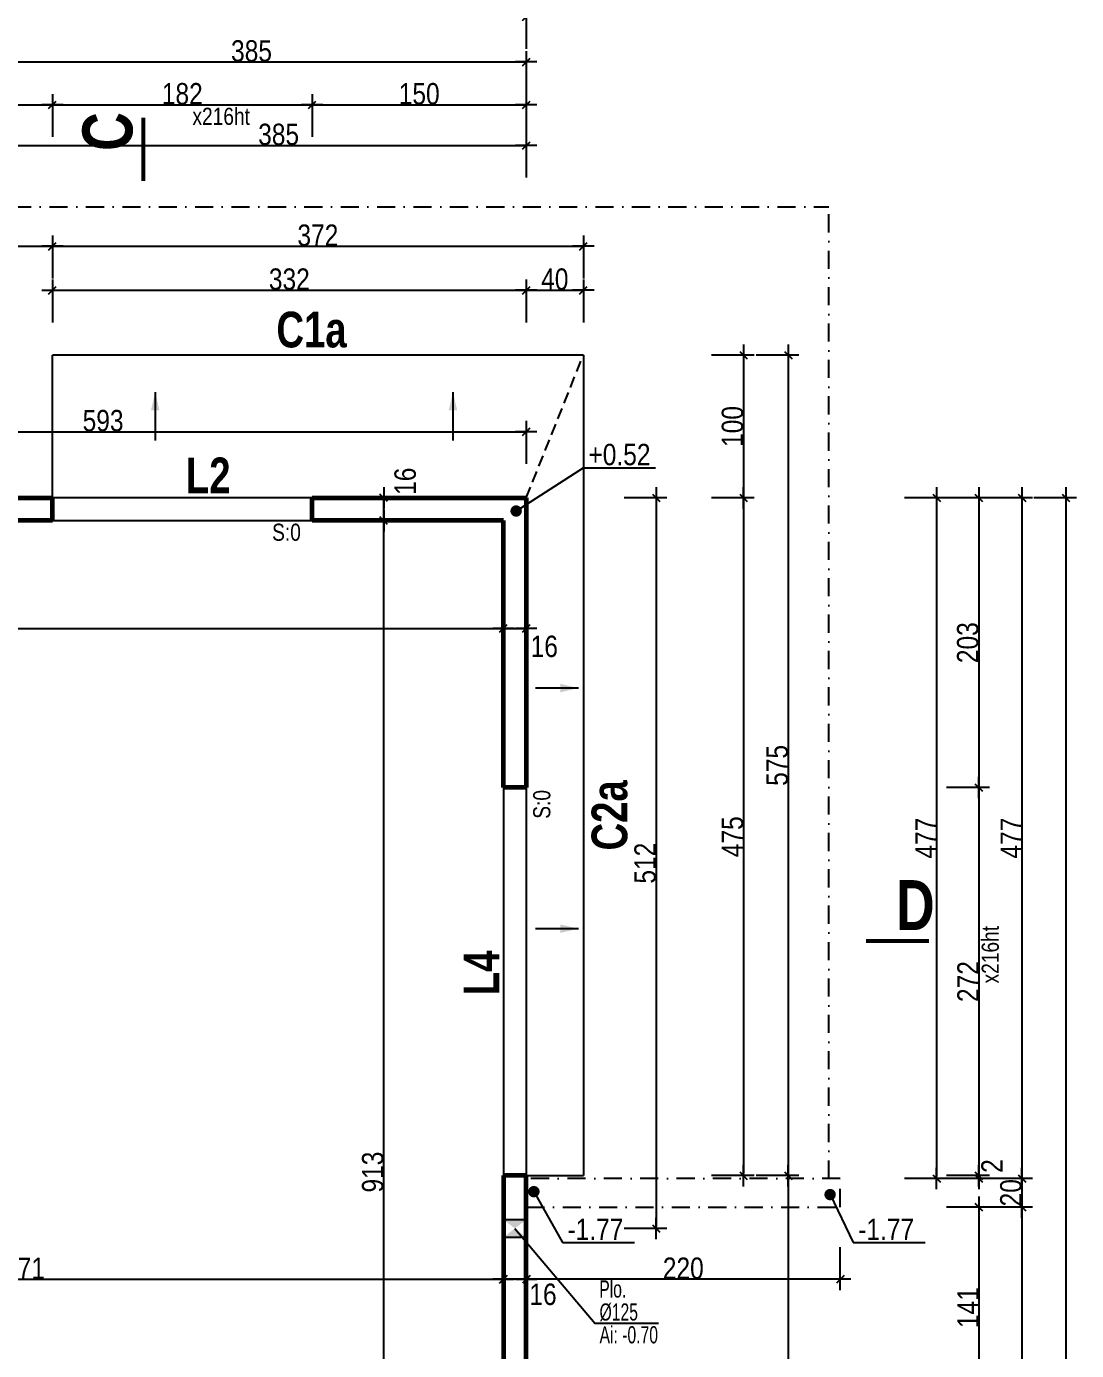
# Model space of a CAD drawing. Header units: centimetres. Extents: x 38820 to 82487, y -36363 to -12804.
# Drawn here: x 50375 to 51111, y -20704 to -19776 of the extents above; entities that cross this region are included whole.
import ezdxf
from ezdxf.enums import TextEntityAlignment as Align

# ---------------------------------------------------------------- set-up
doc = ezdxf.new("R2010")
doc.units = ezdxf.units.CM
doc.header["$LTSCALE"] = 0.5
doc.linetypes.add('CACHE2', pattern=[4.7625, 3.175, -1.5875])
doc.linetypes.add('TIRETPTX2', pattern=[50.8, 25.4, -12.7, 0, -12.7])
doc.layers.get('DEFPOINTS').update_dxf_attribs({"linetype": 'CONTINUOUS'})
for name, color, linetype in [('01_cote_gen', 4, 'CONTINUOUS'), ('01_isolant ext', 2, 'TIRETPTX2'), ('01_linteaux', 2, 'CONTINUOUS'), ('01_resv', 32, 'CONTINUOUS'), ('01_texte', 230, 'CONTINUOUS'), ('AA_COTES', 2, 'CONTINUOUS')]:
    doc.layers.add(name, color=color, linetype=linetype)
doc.layers.add('01_murs_coup', color=5, linetype='CONTINUOUS', lineweight=60)
doc.styles.add('Arial Narrow', font='ARIALN.TTF')
doc.styles.add('impact', font='impact.ttf')
doc.styles.add('MATTE_TXT', font='arial.ttf')
doc.styles.add('STYLE2', font='ARIALN.TTF')
doc.dimstyles.new('JB50', dxfattribs={"dimscale": 0.1, "dimtxt": 150, "dimasz": 15, "dimexe": 0.1, "dimexo": 0.1, "dimgap": 0.09, "dimtad": 1, "dimdec": 1, "dimdsep": 46, "dimtxsty": 'STYLE2', "dimblk1": 'BOND_G', "dimblk2": 'BOND_D', "dimsah": 1, "dimcen": 1.5, "dimdle": 0.01, "dimse1": 1, "dimse2": 1, "dimclrd": 4, "dimclre": 2, "dimclrt": 6, "dimazin": 2, "dimtfac": 2.333333, "dimtdec": 1, "dimtix": 1, "dimtmove": 2, "dimatfit": 3, "dimldrblk": 'BOND_G', "dimfxl": 1, "dimtolj": 1, "dimtzin": 0, "dimarcsym": 0})

# ---------------------------------------------------------------- blocks, each defined once
blk = doc.blocks.new('BOND_G')
at = {"layer": 'AA_COTES', "color": 0}
for p, q in [((0, -5), (0, 15)), ((5, 0), (-5, 0)), ((1.77, 1.77), (-1.77, -1.77))]:
    blk.add_line(p, q, dxfattribs=at)
blk = doc.blocks.new('BOND_D')
at = {"layer": 'AA_COTES', "color": 0}
for p, q in [((5, 0), (-5, 0)), ((-1.77, -1.77), (1.77, 1.77)), ((0, 5), (0, -15))]:
    blk.add_line(p, q, dxfattribs=at)
blk = doc.blocks.new('*D1464')
at = {"layer": '01_cote_gen', "color": 4, "lineweight": -2, "transparency": 16777216}
blk.add_line((50625.78, -21033.84), (50625.78, -20123.83), dxfattribs=at)
at = {"layer": 'DEFPOINTS', "color": 0}
for p in [(50618.28, -20122.33), (50625.78, -20122.33), (50618.28, -21035.34)]:
    blk.add_point(p, dxfattribs=at)
at = {"layer": '01_cote_gen', "color": 4, "lineweight": -2, "transparency": 16777216, "xscale": 1.5, "yscale": 1.5, "zscale": 1.5}
for name, p, rotation in [('BOND_D', (50625.78, -20122.33), 90), ('BOND_G', (50625.78, -21035.34), 270)]:
    blk.add_blockref(name, p, dxfattribs=dict(at, rotation=rotation))
at = {"layer": '01_cote_gen', "color": 6, "transparency": 16777216, "insert": (50618.11, -20578.83), "char_height": 15, "attachment_point": 5, "rotation": 90, "style": 'STYLE2'}
blk.add_mtext('\\A1;913', dxfattribs=at)
blk = doc.blocks.new('*D1465')
at = {"layer": '01_cote_gen', "color": 4, "lineweight": -2, "transparency": 16777216}
blk.add_line((50625.78, -20120.83), (50625.78, -20107.83), dxfattribs=at)
at = {"layer": 'DEFPOINTS', "color": 0}
for p in [(50572.86, -20106.33), (50625.78, -20106.33), (50572.86, -20122.33)]:
    blk.add_point(p, dxfattribs=at)
at = {"layer": '01_cote_gen', "color": 4, "lineweight": -2, "transparency": 16777216, "xscale": 1.5, "yscale": 1.5, "zscale": 1.5}
for name, p, rotation in [('BOND_D', (50625.78, -20106.33), 90), ('BOND_G', (50625.78, -20122.33), 270)]:
    blk.add_blockref(name, p, dxfattribs=dict(at, rotation=rotation))
at = {"layer": '01_cote_gen', "color": 6, "transparency": 16777216, "insert": (50640.85, -20094.72), "char_height": 15, "attachment_point": 5, "rotation": 90, "style": 'STYLE2'}
blk.add_mtext('\\A1;16', dxfattribs=at)
blk = doc.blocks.new('*D1466')
at = {"layer": '01_cote_gen', "color": 4, "lineweight": -2, "transparency": 16777216}
blk.add_line((51103.61, -20107.83), (51103.61, -22792.82), dxfattribs=at)
at = {"layer": 'DEFPOINTS', "color": 0}
for p in [(51014.16, -20106.33), (51014.44, -22794.32), (51103.61, -22794.32)]:
    blk.add_point(p, dxfattribs=at)
at = {"layer": '01_cote_gen', "color": 4, "lineweight": -2, "transparency": 16777216, "xscale": 1.5, "yscale": 1.5, "zscale": 1.5}
for name, p, rotation in [('BOND_G', (51103.61, -20106.33), 90), ('BOND_D', (51103.61, -22794.32), 270)]:
    blk.add_blockref(name, p, dxfattribs=dict(at, rotation=rotation))
at = {"layer": '01_cote_gen', "color": 6, "transparency": 16777216, "insert": (51095.94, -21450.33), "char_height": 15, "attachment_point": 5, "rotation": 90, "style": 'STYLE2'}
blk.add_mtext('\\A1;2688', dxfattribs=at)
blk = doc.blocks.new('*D1467')
at = {"layer": '01_linteaux', "color": 4, "lineweight": -2, "transparency": 16777216}
blk.add_line((49193.11, -19769.19), (50724.11, -19769.19), dxfattribs=at)
at = {"layer": 'DEFPOINTS', "color": 0}
for p in [(50725.61, -19769.19), (49191.61, -19903.15), (50725.61, -19907.65)]:
    blk.add_point(p, dxfattribs=at)
at = {"layer": '01_linteaux', "color": 4, "lineweight": -2, "transparency": 16777216, "xscale": 1.5, "yscale": 1.5, "zscale": 1.5, "rotation": 180}
blk.add_blockref('BOND_G', (49191.61, -19769.19), dxfattribs=at)
at = {"layer": '01_linteaux', "color": 4, "lineweight": -2, "transparency": 16777216, "xscale": 1.5, "yscale": 1.5, "zscale": 1.5}
blk.add_blockref('BOND_D', (50725.61, -19769.19), dxfattribs=at)
at = {"layer": '01_linteaux', "color": 6, "transparency": 16777216, "insert": (49958.61, -19761.52), "char_height": 15, "attachment_point": 5, "style": 'STYLE2'}
blk.add_mtext('\\A1;1534', dxfattribs=at)
blk = doc.blocks.new('*D1470')
at = {"layer": '01_cote_gen', "color": 4, "lineweight": -2, "transparency": 16777216}
blk.add_line((49900.12, -20197.84), (50708.11, -20197.84), dxfattribs=at)
at = {"layer": 'DEFPOINTS', "color": 0}
for p in [(50709.61, -20197.84), (50709.61, -20216.03), (49898.62, -20220.34)]:
    blk.add_point(p, dxfattribs=at)
at = {"layer": '01_cote_gen', "color": 4, "lineweight": -2, "transparency": 16777216, "xscale": 1.5, "yscale": 1.5, "zscale": 1.5, "rotation": 180}
blk.add_blockref('BOND_G', (49898.62, -20197.84), dxfattribs=at)
at = {"layer": '01_cote_gen', "color": 4, "lineweight": -2, "transparency": 16777216, "xscale": 1.5, "yscale": 1.5, "zscale": 1.5}
blk.add_blockref('BOND_D', (50709.61, -20197.84), dxfattribs=at)
at = {"layer": '01_cote_gen', "color": 6, "transparency": 16777216, "insert": (50304.12, -20190.17), "char_height": 15, "attachment_point": 5, "style": 'STYLE2'}
blk.add_mtext('\\A1;811', dxfattribs=at)
blk = doc.blocks.new('*D1471')
at = {"layer": '01_cote_gen', "color": 4, "lineweight": -2, "transparency": 16777216}
blk.add_line((50711.11, -20197.84), (50724.11, -20197.84), dxfattribs=at)
at = {"layer": 'DEFPOINTS', "color": 0}
for p in [(50725.61, -20197.84), (50709.61, -20252.76), (50725.61, -20252.76)]:
    blk.add_point(p, dxfattribs=at)
at = {"layer": '01_cote_gen', "color": 4, "lineweight": -2, "transparency": 16777216, "xscale": 1.5, "yscale": 1.5, "zscale": 1.5, "rotation": 180}
blk.add_blockref('BOND_G', (50709.61, -20197.84), dxfattribs=at)
at = {"layer": '01_cote_gen', "color": 4, "lineweight": -2, "transparency": 16777216, "xscale": 1.5, "yscale": 1.5, "zscale": 1.5}
blk.add_blockref('BOND_D', (50725.61, -20197.84), dxfattribs=at)
at = {"layer": '01_cote_gen', "color": 6, "transparency": 16777216, "insert": (50738.23, -20210.52), "char_height": 15, "attachment_point": 5, "style": 'STYLE2'}
blk.add_mtext('\\A1;16', dxfattribs=at)
blk = doc.blocks.new('*D1489')
at = {"layer": '01_cote_gen', "color": 4, "lineweight": -2, "transparency": 16777216}
blk.add_line((51072.87, -20107.83), (51072.87, -20581.83), dxfattribs=at)
at = {"layer": 'DEFPOINTS', "color": 0}
for p in [(51014.16, -20106.33), (51033.65, -20583.33), (51072.87, -20583.33)]:
    blk.add_point(p, dxfattribs=at)
at = {"layer": '01_cote_gen', "color": 4, "lineweight": -2, "transparency": 16777216, "xscale": 1.5, "yscale": 1.5, "zscale": 1.5}
for name, p, rotation in [('BOND_G', (51072.87, -20106.33), 90), ('BOND_D', (51072.87, -20583.33), 270)]:
    blk.add_blockref(name, p, dxfattribs=dict(at, rotation=rotation))
at = {"layer": '01_cote_gen', "color": 6, "transparency": 16777216, "insert": (51065.36, -20344.83), "char_height": 15, "attachment_point": 5, "rotation": 90, "style": 'STYLE2'}
blk.add_mtext('\\A1;477', dxfattribs=at)
blk = doc.blocks.new('*D1490')
at = {"layer": '01_cote_gen', "color": 4, "lineweight": -2, "transparency": 16777216}
blk.add_line((51072.87, -20584.83), (51072.87, -20601.83), dxfattribs=at)
at = {"layer": 'DEFPOINTS', "color": 0}
for p in [(51050.37, -20583.33), (51033.65, -20603.33), (51072.87, -20603.33)]:
    blk.add_point(p, dxfattribs=at)
at = {"layer": '01_cote_gen', "color": 4, "lineweight": -2, "transparency": 16777216, "xscale": 1.5, "yscale": 1.5, "zscale": 1.5}
for name, p, rotation in [('BOND_G', (51072.87, -20583.33), 90), ('BOND_D', (51072.87, -20603.33), 270)]:
    blk.add_blockref(name, p, dxfattribs=dict(at, rotation=rotation))
at = {"layer": '01_cote_gen', "color": 6, "transparency": 16777216, "insert": (51065.2, -20593.33), "char_height": 15, "attachment_point": 5, "rotation": 90, "style": 'STYLE2'}
blk.add_mtext('\\A1;20', dxfattribs=at)
blk = doc.blocks.new('*D1491')
at = {"layer": '01_cote_gen', "color": 4, "lineweight": -2, "transparency": 16777216}
blk.add_line((51042.63, -20107.83), (51042.63, -20307.83), dxfattribs=at)
at = {"layer": 'DEFPOINTS', "color": 0}
for p in [(50910.66, -20106.33), (51005.16, -20309.33), (51042.63, -20309.33)]:
    blk.add_point(p, dxfattribs=at)
at = {"layer": '01_cote_gen', "color": 4, "lineweight": -2, "transparency": 16777216, "xscale": 1.5, "yscale": 1.5, "zscale": 1.5}
for name, p, rotation in [('BOND_G', (51042.63, -20106.33), 90), ('BOND_D', (51042.63, -20309.33), 270)]:
    blk.add_blockref(name, p, dxfattribs=dict(at, rotation=rotation))
at = {"layer": '01_cote_gen', "color": 6, "transparency": 16777216, "insert": (51034.96, -20207.83), "char_height": 15, "attachment_point": 5, "rotation": 90, "style": 'STYLE2'}
blk.add_mtext('\\A1;203', dxfattribs=at)
blk = doc.blocks.new('*D1492')
at = {"layer": '01_cote_gen', "color": 4, "lineweight": -2, "transparency": 16777216}
blk.add_line((51042.63, -20604.83), (51042.63, -20742.83), dxfattribs=at)
at = {"layer": 'DEFPOINTS', "color": 0}
for p in [(51014.09, -20603.33), (51014.16, -20744.33), (51042.63, -20744.33)]:
    blk.add_point(p, dxfattribs=at)
at = {"layer": '01_cote_gen', "color": 4, "lineweight": -2, "transparency": 16777216, "xscale": 1.5, "yscale": 1.5, "zscale": 1.5}
for name, p, rotation in [('BOND_G', (51042.63, -20603.33), 90), ('BOND_D', (51042.63, -20744.33), 270)]:
    blk.add_blockref(name, p, dxfattribs=dict(at, rotation=rotation))
at = {"layer": '01_cote_gen', "color": 6, "transparency": 16777216, "insert": (51035.09, -20673.83), "char_height": 15, "attachment_point": 5, "rotation": 90, "style": 'STYLE2'}
blk.add_mtext('\\A1;141', dxfattribs=at)
blk = doc.blocks.new('*D1496')
at = {"layer": '01_cote_gen', "color": 4, "lineweight": -2, "transparency": 16777216}
blk.add_line((50342.12, -19800.91), (50724.11, -19800.91), dxfattribs=at)
at = {"layer": 'DEFPOINTS', "color": 0}
for p in [(50725.61, -19791.69), (50725.61, -19800.91), (50340.62, -19823.41)]:
    blk.add_point(p, dxfattribs=at)
at = {"layer": '01_cote_gen', "color": 4, "lineweight": -2, "transparency": 16777216, "xscale": 1.5, "yscale": 1.5, "zscale": 1.5, "rotation": 180}
blk.add_blockref('BOND_G', (50340.62, -19800.91), dxfattribs=at)
at = {"layer": '01_cote_gen', "color": 4, "lineweight": -2, "transparency": 16777216, "xscale": 1.5, "yscale": 1.5, "zscale": 1.5}
blk.add_blockref('BOND_D', (50725.61, -19800.91), dxfattribs=at)
at = {"layer": '01_cote_gen', "color": 6, "transparency": 16777216, "insert": (50533.12, -19793.25), "char_height": 15, "attachment_point": 5, "style": 'STYLE2'}
blk.add_mtext('\\A1;385', dxfattribs=at)
blk = doc.blocks.new('*D1503')
at = {"layer": '01_cote_gen', "color": 4, "lineweight": -2, "transparency": 16777216}
blk.add_line((50577.11, -19830.94), (50724.11, -19830.94), dxfattribs=at)
at = {"layer": 'DEFPOINTS', "color": 0}
for p in [(50725.61, -19823.41), (50725.61, -19830.94), (50575.61, -19853.44)]:
    blk.add_point(p, dxfattribs=at)
at = {"layer": '01_cote_gen', "color": 4, "lineweight": -2, "transparency": 16777216, "xscale": 1.5, "yscale": 1.5, "zscale": 1.5, "rotation": 180}
blk.add_blockref('BOND_G', (50575.61, -19830.94), dxfattribs=at)
at = {"layer": '01_cote_gen', "color": 4, "lineweight": -2, "transparency": 16777216, "xscale": 1.5, "yscale": 1.5, "zscale": 1.5}
blk.add_blockref('BOND_D', (50725.61, -19830.94), dxfattribs=at)
at = {"layer": '01_cote_gen', "color": 6, "transparency": 16777216, "insert": (50650.61, -19823.27), "char_height": 15, "attachment_point": 5, "style": 'STYLE2'}
blk.add_mtext('\\A1;150', dxfattribs=at)
blk = doc.blocks.new('*D1507')
at = {"layer": '01_cote_gen', "color": 4, "lineweight": -2, "transparency": 16777216}
blk.add_line((50342.12, -19859.4), (50724.11, -19859.4), dxfattribs=at)
at = {"layer": 'DEFPOINTS', "color": 0}
for p in [(50725.61, -19859.4), (50340.62, -19881.9), (50725.61, -19881.9)]:
    blk.add_point(p, dxfattribs=at)
at = {"layer": '01_cote_gen', "color": 4, "lineweight": -2, "transparency": 16777216, "xscale": 1.5, "yscale": 1.5, "zscale": 1.5, "rotation": 180}
blk.add_blockref('BOND_G', (50340.62, -19859.4), dxfattribs=at)
at = {"layer": '01_cote_gen', "color": 4, "lineweight": -2, "transparency": 16777216, "xscale": 1.5, "yscale": 1.5, "zscale": 1.5}
blk.add_blockref('BOND_D', (50725.61, -19859.4), dxfattribs=at)
at = {"layer": '01_cote_gen', "color": 6, "transparency": 16777216, "insert": (50552.12, -19851.73), "char_height": 15, "attachment_point": 5, "style": 'STYLE2'}
blk.add_mtext('\\A1;385', dxfattribs=at)
blk = doc.blocks.new('*D1508')
at = {"layer": '01_cote_gen', "color": 4, "lineweight": -2, "transparency": 16777216}
blk.add_line((51013.11, -20107.83), (51013.11, -20581.83), dxfattribs=at)
at = {"layer": 'DEFPOINTS', "color": 0}
for p in [(50990.61, -20106.33), (50945.61, -20583.33), (51013.11, -20583.33)]:
    blk.add_point(p, dxfattribs=at)
at = {"layer": '01_cote_gen', "color": 4, "lineweight": -2, "transparency": 16777216, "xscale": 1.5, "yscale": 1.5, "zscale": 1.5}
for name, p, rotation in [('BOND_G', (51013.11, -20106.33), 90), ('BOND_D', (51013.11, -20583.33), 270)]:
    blk.add_blockref(name, p, dxfattribs=dict(at, rotation=rotation))
at = {"layer": '01_cote_gen', "color": 6, "transparency": 16777216, "insert": (51005.6, -20344.83), "char_height": 15, "attachment_point": 5, "rotation": 90, "style": 'STYLE2'}
blk.add_mtext('\\A1;477', dxfattribs=at)
blk = doc.blocks.new('*D1515')
at = {"layer": '01_cote_gen', "color": 4, "lineweight": -2, "transparency": 16777216}
blk.add_line((50040.11, -20653.99), (50708.11, -20653.99), dxfattribs=at)
at = {"layer": 'DEFPOINTS', "color": 0}
for p in [(50709.61, -20653.99), (50038.61, -20661.49), (50709.61, -20692.98)]:
    blk.add_point(p, dxfattribs=at)
at = {"layer": '01_cote_gen', "color": 4, "lineweight": -2, "transparency": 16777216, "xscale": 1.5, "yscale": 1.5, "zscale": 1.5, "rotation": 180}
blk.add_blockref('BOND_G', (50038.61, -20653.99), dxfattribs=at)
at = {"layer": '01_cote_gen', "color": 4, "lineweight": -2, "transparency": 16777216, "xscale": 1.5, "yscale": 1.5, "zscale": 1.5}
blk.add_blockref('BOND_D', (50709.61, -20653.99), dxfattribs=at)
at = {"layer": '01_cote_gen', "color": 6, "transparency": 16777216, "insert": (50374.11, -20646.32), "char_height": 15, "attachment_point": 5, "style": 'STYLE2'}
blk.add_mtext('\\A1;671', dxfattribs=at)
blk = doc.blocks.new('*D1518')
at = {"layer": '01_cote_gen', "color": 4, "lineweight": -2, "transparency": 16777216}
blk.add_line((50724.11, -20653.99), (50711.11, -20653.99), dxfattribs=at)
at = {"layer": 'DEFPOINTS', "color": 0}
for p in [(50709.61, -20629.42), (50725.61, -20629.42), (50709.61, -20653.99)]:
    blk.add_point(p, dxfattribs=at)
at = {"layer": '01_cote_gen', "color": 4, "lineweight": -2, "transparency": 16777216, "xscale": 1.5, "yscale": 1.5, "zscale": 1.5, "rotation": 180}
blk.add_blockref('BOND_D', (50709.61, -20653.99), dxfattribs=at)
at = {"layer": '01_cote_gen', "color": 4, "lineweight": -2, "transparency": 16777216, "xscale": 1.5, "yscale": 1.5, "zscale": 1.5}
blk.add_blockref('BOND_G', (50725.61, -20653.99), dxfattribs=at)
at = {"layer": '01_cote_gen', "color": 6, "transparency": 16777216, "insert": (50737.34, -20664.58), "char_height": 15, "attachment_point": 5, "style": 'STYLE2'}
blk.add_mtext('\\A1;16', dxfattribs=at)
blk = doc.blocks.new('*D1519')
at = {"layer": '01_cote_gen', "color": 4, "lineweight": -2, "transparency": 16777216}
blk.add_line((50944.11, -20653.99), (50727.11, -20653.99), dxfattribs=at)
at = {"layer": 'DEFPOINTS', "color": 0}
for p in [(50945.61, -20603.33), (50725.61, -20613.12), (50725.61, -20653.99)]:
    blk.add_point(p, dxfattribs=at)
at = {"layer": '01_cote_gen', "color": 4, "lineweight": -2, "transparency": 16777216, "xscale": 1.5, "yscale": 1.5, "zscale": 1.5, "rotation": 180}
blk.add_blockref('BOND_D', (50725.61, -20653.99), dxfattribs=at)
at = {"layer": '01_cote_gen', "color": 4, "lineweight": -2, "transparency": 16777216, "xscale": 1.5, "yscale": 1.5, "zscale": 1.5}
blk.add_blockref('BOND_G', (50945.61, -20653.99), dxfattribs=at)
at = {"layer": '01_cote_gen', "color": 6, "transparency": 16777216, "insert": (50835.61, -20646.32), "char_height": 15, "attachment_point": 5, "style": 'STYLE2'}
blk.add_mtext('\\A1;220', dxfattribs=at)
blk = doc.blocks.new('*D1370')
at = {"layer": '01_cote_gen', "color": 4, "lineweight": -2, "ltscale": 2, "transparency": 16777216}
blk.add_line((50099.12, -19830.94), (50392.12, -19830.94), dxfattribs=at)
at = {"layer": 'DEFPOINTS', "color": 0, "ltscale": 2}
for p in [(50393.62, -19830.94), (50097.62, -19844.07), (50393.62, -20138.92)]:
    blk.add_point(p, dxfattribs=at)
at = {"layer": '01_cote_gen', "color": 4, "lineweight": -2, "ltscale": 2, "transparency": 16777216, "xscale": 1.5, "yscale": 1.5, "zscale": 1.5, "rotation": 180}
blk.add_blockref('BOND_G', (50097.62, -19830.94), dxfattribs=at)
at = {"layer": '01_cote_gen', "color": 4, "lineweight": -2, "ltscale": 2, "transparency": 16777216, "xscale": 1.5, "yscale": 1.5, "zscale": 1.5}
blk.add_blockref('BOND_D', (50393.62, -19830.94), dxfattribs=at)
at = {"layer": '01_cote_gen', "color": 6, "ltscale": 2, "transparency": 16777216, "insert": (50245.62, -19823.27), "char_height": 15, "attachment_point": 5, "style": 'STYLE2'}
blk.add_mtext('\\A1;296', dxfattribs=at)
blk = doc.blocks.new('*D1371')
at = {"layer": '01_cote_gen', "color": 4, "lineweight": -2, "ltscale": 2, "transparency": 16777216}
blk.add_line((50395.12, -19830.94), (50574.11, -19830.94), dxfattribs=at)
at = {"layer": 'DEFPOINTS', "color": 0, "ltscale": 2}
for p in [(50575.61, -19830.94), (50393.62, -19838.44), (50575.61, -19844.07)]:
    blk.add_point(p, dxfattribs=at)
at = {"layer": '01_cote_gen', "color": 4, "lineweight": -2, "ltscale": 2, "transparency": 16777216, "xscale": 1.5, "yscale": 1.5, "zscale": 1.5, "rotation": 180}
blk.add_blockref('BOND_G', (50393.62, -19830.94), dxfattribs=at)
at = {"layer": '01_cote_gen', "color": 4, "lineweight": -2, "ltscale": 2, "transparency": 16777216, "xscale": 1.5, "yscale": 1.5, "zscale": 1.5}
blk.add_blockref('BOND_D', (50575.61, -19830.94), dxfattribs=at)
at = {"layer": '01_cote_gen', "color": 6, "ltscale": 2, "transparency": 16777216, "insert": (50484.62, -19823.27), "char_height": 15, "attachment_point": 5, "style": 'STYLE2'}
blk.add_mtext('\\A1;182', dxfattribs=at)
blk = doc.blocks.new('*D1408')
at = {"layer": '01_cote_gen', "color": 4, "lineweight": -2, "ltscale": 2, "transparency": 16777216}
blk.add_line((51042.63, -20310.83), (51042.63, -20579.83), dxfattribs=at)
at = {"layer": 'DEFPOINTS', "color": 0, "ltscale": 2}
for p in [(51020.13, -20309.33), (50717.61, -20581.33), (51042.63, -20581.33)]:
    blk.add_point(p, dxfattribs=at)
at = {"layer": '01_cote_gen', "color": 4, "lineweight": -2, "ltscale": 2, "transparency": 16777216, "xscale": 1.5, "yscale": 1.5, "zscale": 1.5}
for name, p, rotation in [('BOND_G', (51042.63, -20309.33), 90), ('BOND_D', (51042.63, -20581.33), 270)]:
    blk.add_blockref(name, p, dxfattribs=dict(at, rotation=rotation))
at = {"layer": '01_cote_gen', "color": 6, "ltscale": 2, "transparency": 16777216, "insert": (51035.09, -20445.33), "char_height": 15, "attachment_point": 5, "rotation": 90, "style": 'STYLE2'}
blk.add_mtext('\\A1;272', dxfattribs=at)
blk = doc.blocks.new('*D1409')
at = {"layer": '01_cote_gen', "color": 4, "lineweight": -2, "ltscale": 2, "transparency": 16777216}
for p, q in [((51042.63, -20579.83), (51042.63, -20578.33)), ((51042.63, -20583.33), (51042.63, -20581.33)), ((51042.63, -20584.83), (51042.63, -20586.33))]:
    blk.add_line(p, q, dxfattribs=at)
at = {"layer": 'DEFPOINTS', "color": 0, "ltscale": 2}
for p in [(51020.61, -20581.33), (51020.61, -20583.33), (51042.63, -20581.33)]:
    blk.add_point(p, dxfattribs=at)
at = {"layer": '01_cote_gen', "color": 4, "lineweight": -2, "ltscale": 2, "transparency": 16777216, "xscale": 1.5, "yscale": 1.5, "zscale": 1.5}
for name, p, rotation in [('BOND_D', (51042.63, -20581.33), 270), ('BOND_G', (51042.63, -20583.33), 90)]:
    blk.add_blockref(name, p, dxfattribs=dict(at, rotation=rotation))
at = {"layer": '01_cote_gen', "color": 6, "ltscale": 2, "transparency": 16777216, "insert": (51051.89, -20574.62), "char_height": 15, "attachment_point": 5, "rotation": 90, "style": 'STYLE2'}
blk.add_mtext('\\A1;2', dxfattribs=at)
blk = doc.blocks.new('*D1413')
at = {"layer": '01_cote_gen', "color": 4, "lineweight": -2, "ltscale": 2, "transparency": 16777216}
blk.add_line((51072.87, -20604.83), (51072.87, -21431.83), dxfattribs=at)
at = {"layer": 'DEFPOINTS', "color": 0, "ltscale": 2}
for p in [(51020.13, -20603.33), (50945.61, -21433.33), (51072.87, -21433.33)]:
    blk.add_point(p, dxfattribs=at)
at = {"layer": '01_cote_gen', "color": 4, "lineweight": -2, "ltscale": 2, "transparency": 16777216, "xscale": 1.5, "yscale": 1.5, "zscale": 1.5}
for name, p, rotation in [('BOND_G', (51072.87, -20603.33), 90), ('BOND_D', (51072.87, -21433.33), 270)]:
    blk.add_blockref(name, p, dxfattribs=dict(at, rotation=rotation))
at = {"layer": '01_cote_gen', "color": 6, "ltscale": 2, "transparency": 16777216, "insert": (51065.2, -21018.33), "char_height": 15, "attachment_point": 5, "rotation": 90, "style": 'STYLE2'}
blk.add_mtext('\\A1;830', dxfattribs=at)
blk = doc.blocks.new('*D1579')
at = {"layer": '01_cote_gen', "color": 4, "lineweight": -2, "transparency": 16777216}
blk.add_line((50395.12, -19930.06), (50764.11, -19930.06), dxfattribs=at)
at = {"layer": 'DEFPOINTS', "color": 0}
for p in [(50765.61, -19930.06), (50393.62, -20006.33), (50765.61, -20006.33)]:
    blk.add_point(p, dxfattribs=at)
at = {"layer": '01_cote_gen', "color": 4, "lineweight": -2, "transparency": 16777216, "xscale": 1.5, "yscale": 1.5, "zscale": 1.5, "rotation": 180}
blk.add_blockref('BOND_G', (50393.62, -19930.06), dxfattribs=at)
at = {"layer": '01_cote_gen', "color": 4, "lineweight": -2, "transparency": 16777216, "xscale": 1.5, "yscale": 1.5, "zscale": 1.5}
blk.add_blockref('BOND_D', (50765.61, -19930.06), dxfattribs=at)
at = {"layer": '01_cote_gen', "color": 6, "transparency": 16777216, "insert": (50579.61, -19922.39), "char_height": 15, "attachment_point": 5, "style": 'STYLE2'}
blk.add_mtext('\\A1;372', dxfattribs=at)
blk = doc.blocks.new('*D1580')
at = {"layer": '01_cote_gen', "color": 4, "lineweight": -2, "transparency": 16777216}
blk.add_line((50395.12, -19960.85), (50724.11, -19960.85), dxfattribs=at)
at = {"layer": 'DEFPOINTS', "color": 0}
for p in [(50725.61, -19960.85), (50393.62, -20006.33), (50725.61, -20106.33)]:
    blk.add_point(p, dxfattribs=at)
at = {"layer": '01_cote_gen', "color": 4, "lineweight": -2, "transparency": 16777216, "xscale": 1.5, "yscale": 1.5, "zscale": 1.5, "rotation": 180}
blk.add_blockref('BOND_G', (50393.62, -19960.85), dxfattribs=at)
at = {"layer": '01_cote_gen', "color": 4, "lineweight": -2, "transparency": 16777216, "xscale": 1.5, "yscale": 1.5, "zscale": 1.5}
blk.add_blockref('BOND_D', (50725.61, -19960.85), dxfattribs=at)
at = {"layer": '01_cote_gen', "color": 6, "transparency": 16777216, "insert": (50559.61, -19953.18), "char_height": 15, "attachment_point": 5, "style": 'STYLE2'}
blk.add_mtext('\\A1;332', dxfattribs=at)
blk = doc.blocks.new('*D1581')
at = {"layer": '01_cote_gen', "color": 4, "lineweight": -2, "transparency": 16777216}
blk.add_line((50727.11, -19960.85), (50764.11, -19960.85), dxfattribs=at)
at = {"layer": 'DEFPOINTS', "color": 0}
for p in [(50765.61, -19952.56), (50765.61, -19960.85), (50725.61, -19983.35)]:
    blk.add_point(p, dxfattribs=at)
at = {"layer": '01_cote_gen', "color": 4, "lineweight": -2, "transparency": 16777216, "xscale": 1.5, "yscale": 1.5, "zscale": 1.5, "rotation": 180}
blk.add_blockref('BOND_G', (50725.61, -19960.85), dxfattribs=at)
at = {"layer": '01_cote_gen', "color": 4, "lineweight": -2, "transparency": 16777216, "xscale": 1.5, "yscale": 1.5, "zscale": 1.5}
blk.add_blockref('BOND_D', (50765.61, -19960.85), dxfattribs=at)
at = {"layer": '01_cote_gen', "color": 6, "transparency": 16777216, "insert": (50745.61, -19953.18), "char_height": 15, "attachment_point": 5, "style": 'STYLE2'}
blk.add_mtext('\\A1;40', dxfattribs=at)
blk = doc.blocks.new('*D1582')
at = {"layer": '01_cote_gen', "color": 4, "lineweight": -2, "transparency": 16777216}
blk.add_line((49718.12, -19930.06), (50392.12, -19930.06), dxfattribs=at)
at = {"layer": 'DEFPOINTS', "color": 0}
for p in [(50393.62, -19930.06), (49716.62, -19952.56), (50393.62, -19952.56)]:
    blk.add_point(p, dxfattribs=at)
at = {"layer": '01_cote_gen', "color": 4, "lineweight": -2, "transparency": 16777216, "xscale": 1.5, "yscale": 1.5, "zscale": 1.5, "rotation": 180}
blk.add_blockref('BOND_G', (49716.62, -19930.06), dxfattribs=at)
at = {"layer": '01_cote_gen', "color": 4, "lineweight": -2, "transparency": 16777216, "xscale": 1.5, "yscale": 1.5, "zscale": 1.5}
blk.add_blockref('BOND_D', (50393.62, -19930.06), dxfattribs=at)
at = {"layer": '01_cote_gen', "color": 6, "transparency": 16777216, "insert": (50055.12, -19922.39), "char_height": 15, "attachment_point": 5, "style": 'STYLE2'}
blk.add_mtext('\\A1;677', dxfattribs=at)
blk = doc.blocks.new('*D1583')
at = {"layer": '01_cote_gen', "color": 4, "lineweight": -2, "transparency": 16777216}
blk.add_line((50877.82, -20007.83), (50877.82, -20104.83), dxfattribs=at)
at = {"layer": 'DEFPOINTS', "color": 0}
for p in [(50765.61, -20006.33), (50725.61, -20106.33), (50877.82, -20106.33)]:
    blk.add_point(p, dxfattribs=at)
at = {"layer": '01_cote_gen', "color": 4, "lineweight": -2, "transparency": 16777216, "xscale": 1.5, "yscale": 1.5, "zscale": 1.5}
for name, p, rotation in [('BOND_G', (50877.82, -20006.33), 90), ('BOND_D', (50877.82, -20106.33), 270)]:
    blk.add_blockref(name, p, dxfattribs=dict(at, rotation=rotation))
at = {"layer": '01_cote_gen', "color": 6, "transparency": 16777216, "insert": (50870.15, -20056.33), "char_height": 15, "attachment_point": 5, "rotation": 90, "style": 'STYLE2'}
blk.add_mtext('\\A1;100', dxfattribs=at)
blk = doc.blocks.new('*D1584')
at = {"layer": '01_cote_gen', "color": 4, "lineweight": -2, "transparency": 16777216}
blk.add_line((50909.14, -20007.83), (50909.14, -20579.83), dxfattribs=at)
at = {"layer": 'DEFPOINTS', "color": 0}
for p in [(50765.61, -20006.33), (50765.61, -20581.33), (50909.14, -20581.33)]:
    blk.add_point(p, dxfattribs=at)
at = {"layer": '01_cote_gen', "color": 4, "lineweight": -2, "transparency": 16777216, "xscale": 1.5, "yscale": 1.5, "zscale": 1.5}
for name, p, rotation in [('BOND_G', (50909.14, -20006.33), 90), ('BOND_D', (50909.14, -20581.33), 270)]:
    blk.add_blockref(name, p, dxfattribs=dict(at, rotation=rotation))
at = {"layer": '01_cote_gen', "color": 6, "transparency": 16777216, "insert": (50901.5, -20293.83), "char_height": 15, "attachment_point": 5, "rotation": 90, "style": 'STYLE2'}
blk.add_mtext('\\A1;575', dxfattribs=at)
blk = doc.blocks.new('*D1585')
at = {"layer": '01_cote_gen', "color": 4, "lineweight": -2, "transparency": 16777216}
blk.add_line((50877.82, -20107.83), (50877.82, -20579.83), dxfattribs=at)
at = {"layer": 'DEFPOINTS', "color": 0}
for p in [(50855.32, -20106.33), (50765.61, -20581.33), (50877.82, -20581.33)]:
    blk.add_point(p, dxfattribs=at)
at = {"layer": '01_cote_gen', "color": 4, "lineweight": -2, "transparency": 16777216, "xscale": 1.5, "yscale": 1.5, "zscale": 1.5}
for name, p, rotation in [('BOND_G', (50877.82, -20106.33), 90), ('BOND_D', (50877.82, -20581.33), 270)]:
    blk.add_blockref(name, p, dxfattribs=dict(at, rotation=rotation))
at = {"layer": '01_cote_gen', "color": 6, "transparency": 16777216, "insert": (50870.18, -20343.83), "char_height": 15, "attachment_point": 5, "rotation": 90, "style": 'STYLE2'}
blk.add_mtext('\\A1;475', dxfattribs=at)
blk = doc.blocks.new('*D1641')
at = {"layer": '01_cote_gen', "color": 4, "lineweight": -2, "transparency": 16777216}
blk.add_line((50909.14, -20582.83), (50909.14, -21196.83), dxfattribs=at)
at = {"layer": 'DEFPOINTS', "color": 0}
for p in [(50765.61, -20581.33), (50861.96, -21198.33), (50909.14, -21198.33)]:
    blk.add_point(p, dxfattribs=at)
at = {"layer": '01_cote_gen', "color": 4, "lineweight": -2, "transparency": 16777216, "xscale": 1.5, "yscale": 1.5, "zscale": 1.5}
for name, p, rotation in [('BOND_G', (50909.14, -20581.33), 90), ('BOND_D', (50909.14, -21198.33), 270)]:
    blk.add_blockref(name, p, dxfattribs=dict(at, rotation=rotation))
at = {"layer": '01_cote_gen', "color": 6, "transparency": 16777216, "insert": (50901.47, -20889.83), "char_height": 15, "attachment_point": 5, "rotation": 90, "style": 'STYLE2'}
blk.add_mtext('\\A1;617', dxfattribs=at)
blk = doc.blocks.new('*D1819')
at = {"layer": '01_resv', "color": 4, "lineweight": -2, "transparency": 16777216}
blk.add_line((50134.16, -20059.99), (50724.11, -20059.99), dxfattribs=at)
at = {"layer": 'DEFPOINTS', "color": 0}
for p in [(50725.61, -20059.99), (50132.66, -20082.49), (50725.61, -20106.33)]:
    blk.add_point(p, dxfattribs=at)
at = {"layer": '01_resv', "color": 4, "lineweight": -2, "transparency": 16777216, "xscale": 1.5, "yscale": 1.5, "zscale": 1.5, "rotation": 180}
blk.add_blockref('BOND_G', (50132.66, -20059.99), dxfattribs=at)
at = {"layer": '01_resv', "color": 4, "lineweight": -2, "transparency": 16777216, "xscale": 1.5, "yscale": 1.5, "zscale": 1.5}
blk.add_blockref('BOND_D', (50725.61, -20059.99), dxfattribs=at)
at = {"layer": '01_resv', "color": 6, "transparency": 16777216, "insert": (50429.14, -20052.33), "char_height": 15, "attachment_point": 5, "style": 'STYLE2'}
blk.add_mtext('\\A1;593', dxfattribs=at)
blk = doc.blocks.new('*D1820')
at = {"layer": '01_resv', "color": 4, "lineweight": -2, "transparency": 16777216}
blk.add_line((50816.63, -20107.83), (50816.63, -20616.86), dxfattribs=at)
at = {"layer": 'DEFPOINTS', "color": 0}
for p in [(50725.61, -20106.33), (50717.61, -20618.36), (50816.63, -20618.36)]:
    blk.add_point(p, dxfattribs=at)
at = {"layer": '01_resv', "color": 4, "lineweight": -2, "transparency": 16777216, "xscale": 1.5, "yscale": 1.5, "zscale": 1.5}
for name, p, rotation in [('BOND_G', (50816.63, -20106.33), 90), ('BOND_D', (50816.63, -20618.36), 270)]:
    blk.add_blockref(name, p, dxfattribs=dict(at, rotation=rotation))
at = {"layer": '01_resv', "color": 6, "transparency": 16777216, "insert": (50808.96, -20362.35), "char_height": 15, "attachment_point": 5, "rotation": 90, "style": 'STYLE2'}
blk.add_mtext('\\A1;512', dxfattribs=at)

msp = doc.modelspace()

# ---------------------------------------------------------------- linework, layer by layer
at = {"layer": '01_isolant ext'}
for p, q in [((50340.619, -19902.331), (50937.611, -19902.331)), ((50937.611, -20583.33), (50937.611, -19902.331)), ((50945.611, -20583.33), (50725.613, -20583.33)), ((50945.611, -20603.33), (50945.611, -20583.33)), ((50725.613, -20603.33), (50945.611, -20603.33))]:
    msp.add_line(p, q, dxfattribs=at)
at = {"layer": '01_linteaux'}
for p, q in [((50393.617, -20106.333), (50393.617, -20006.333)), ((50765.613, -20006.333), (50393.617, -20006.333)), ((50765.613, -20006.333), (50765.613, -20581.33)), ((50575.614, -20106.333), (50393.617, -20106.333)), ((50393.617, -20122.333), (50575.614, -20122.333)), ((50709.613, -20309.33), (50709.613, -20581.33)), ((50725.613, -20309.33), (50725.613, -20581.33)), ((50725.613, -20581.33), (50765.613, -20581.33))]:
    msp.add_line(p, q, dxfattribs=at)
at = {"layer": '01_linteaux', "linetype": 'CACHE2', "ltscale": 5}
msp.add_line((50725.613, -20106.333), (50765.613, -20006.333), dxfattribs=at)
at = {"layer": '01_murs_coup'}
for p, q in [((50097.617, -20106.333), (50393.617, -20106.333)), ((50393.617, -20122.333), (50393.617, -20106.333)), ((50575.614, -20106.333), (50725.613, -20106.333)), ((50575.614, -20122.333), (50575.614, -20106.333)), ((50725.613, -20106.333), (50725.613, -20309.33)), ((50393.617, -20122.333), (50097.617, -20122.333)), ((50709.613, -20122.333), (50575.614, -20122.333)), ((50709.613, -20309.33), (50709.613, -20122.333)), ((50725.613, -20309.33), (50709.613, -20309.33)), ((50725.613, -20581.33), (50709.613, -20581.33)), ((50709.613, -20581.33), (50709.613, -20744.331)), ((50725.613, -20744.331), (50725.613, -20581.33))]:
    msp.add_line(p, q, dxfattribs=at)
at = {"layer": '01_resv'}
for p, q in [((50709.612, -20612.11), (50725.612, -20612.109)), ((50709.613, -20624.609), (50709.612, -20612.11)), ((50725.612, -20612.109), (50725.612, -20624.608)), ((50725.612, -20624.608), (50709.613, -20624.609)), ((50717.613, -20618.359), (50773.79, -20685.03))]:
    msp.add_line(p, q, dxfattribs=at)
msp.add_solid([(50709.612, -20612.11), (50725.612, -20612.109), (50725.612, -20624.608), (50709.614, -20624.609)], dxfattribs=at)
at = {"layer": '01_texte'}
for p, q in [((50465.63, -20032.247), (50465.63, -20066.103)), ((50674.244, -20032.247), (50674.244, -20066.103)), ((50765.613, -20085.239), (50718.516, -20115.585)), ((50765.613, -20085.239), (50816.168, -20085.239)), ((50762.174, -20239.662), (50732.166, -20239.662)), ((50762.174, -20408.273), (50732.166, -20408.273)), ((50730.947, -20592.553), (50750.919, -20628.247)), ((50938.48, -20594.618), (50954.614, -20628.247)), ((50750.919, -20628.247), (50801.474, -20628.247)), ((50954.614, -20628.247), (51005.169, -20628.247)), ((50818.153, -20685.03), (50773.79, -20685.03))]:
    msp.add_line(p, q, dxfattribs=at)
at = {"layer": '01_texte', "const_width": 3}
for points in [[(50457.327, -19839.994), (50457.327, -19884.246)], [(51007.859, -20416.885), (50963.608, -20416.885)]]:
    msp.add_lwpolyline(points, dxfattribs=at)
at = {"layer": '01_texte', "const_width": 4}
for points in [[(50716.516, -20115.585, 1), (50720.516, -20115.585, 1)], [(50728.947, -20592.553, 1), (50732.947, -20592.553, 1)], [(50936.48, -20594.618, 1), (50940.48, -20594.618, 1)]]:
    msp.add_lwpolyline(points, format="xyb", close=True, dxfattribs=at)
at = {"layer": '01_texte'}
for points in [[(50465.63, -20032.247), (50462.649, -20045.032), (50465.63, -20045.032)], [(50465.63, -20032.247), (50468.611, -20045.032), (50465.63, -20045.032)], [(50674.244, -20032.247), (50671.263, -20045.032), (50674.244, -20045.032)], [(50674.244, -20032.247), (50677.225, -20045.032), (50674.244, -20045.032)], [(50762.174, -20239.662), (50749.388, -20236.681), (50749.388, -20239.662)], [(50762.174, -20239.662), (50749.388, -20242.643), (50749.388, -20239.662)], [(50762.174, -20408.273), (50749.388, -20405.292), (50749.388, -20408.273)], [(50762.174, -20408.273), (50749.388, -20411.254), (50749.388, -20408.273)]]:
    msp.add_solid(points, dxfattribs=at)

# ---------------------------------------------------------------- texts
at = {"layer": '01_texte', "style": 'impact'}
for s, height, rotation, p in [('C', 35, 90, (50460.18, -19849.653)), ('C2a', 25, 90, (50803.885, -20328.863)), ('D', 35, 0, (50998.2, -20419.737)), ('L4', 25, 90, (50714.138, -20439.259))]:
    msp.add_text(s, height=height, rotation=rotation, dxfattribs=at).set_placement(p, align=Align.BOTTOM_CENTER)
at = {"layer": '01_texte', "style": 'MATTE_TXT', "width": 0.8}
for s, p in [('x216ht', (50511.886, -19848.57)), ('S:0', (50557.628, -20140.04))]:
    msp.add_text(s, height=12, dxfattribs=at).set_placement(p, align=Align.BOTTOM_CENTER)
at = {"layer": '01_texte', "style": 'impact'}
for s, p in [('C1a', (50575.154, -20008.412)), ('L2', (50502.784, -20110.587))]:
    msp.add_text(s, height=25, dxfattribs=at).set_placement(p, align=Align.BOTTOM_CENTER)
at = {"layer": '01_texte', "style": 'Arial Narrow'}
for s, p in [('+0.52', (50769.169, -20083.493)), ('-1.77', (50754.474, -20626.501)), ('-1.77', (50958.17, -20626.501))]:
    msp.add_text(s, height=15, dxfattribs=at).set_placement(p)
at = {"layer": '01_texte', "style": 'MATTE_TXT', "width": 0.8}
for s, p in [('S:0', (50746.068, -20321.137)), ('x216ht', (51060.262, -20426.49))]:
    msp.add_text(s, height=12, rotation=90, dxfattribs=at).set_placement(p, align=Align.BOTTOM_CENTER)
at = {"layer": '01_texte', "style": 'Arial Narrow', "width": 0.8}
for s, p in [('Plo.', (50776.751, -20666.75)), ('%%C125', (50776.956, -20682.871)), ('Ai: -0.70', (50776.956, -20698.846))]:
    msp.add_text(s, height=12, dxfattribs=at).set_placement(p)

# ---------------------------------------------------------------- dimensions: what is measured, and where the dimension line sits
at = {"layer": '01_cote_gen'}
for base, p1, p2, picture, middle in [((50725.613, -19800.913), (50340.619, -19823.413), (50725.613, -19791.692), '*D1496', (50533.116, -19793.245)), ((50725.613, -19830.937), (50575.614, -19853.437), (50725.613, -19823.413), '*D1503', (50650.613, -19823.269)), ((50393.617, -19930.057), (49716.619, -19952.557), (50393.617, -19952.557), '*D1582', (50055.118, -19922.389)), ((50765.613, -19930.057), (50393.617, -20006.333), (50765.613, -20006.333), '*D1579', (50579.615, -19922.389)), ((50725.613, -19960.853), (50393.617, -20006.333), (50725.613, -20106.333), '*D1580', (50559.615, -19953.185)), ((50765.613, -19960.853), (50725.613, -19983.353), (50765.613, -19952.557), '*D1581', (50745.613, -19953.185)), ((50709.613, -20197.836), (49898.618, -20220.336), (50709.613, -20216.032), '*D1470', (50304.115, -20190.169)), ((50725.613, -20653.988), (50945.611, -20603.33), (50725.613, -20613.123), '*D1519', (50835.612, -20646.321)), ((50709.613, -20653.988), (50038.614, -20661.488), (50709.613, -20692.983), '*D1515', (50374.113, -20646.321))]:
    dim = msp.add_linear_dim(base=base, p1=p1, p2=p2, dimstyle='JB50', dxfattribs=at)
    dim.commit()
    dim.dimension.update_dxf_attribs({"geometry": picture, "text_midpoint": middle})
at = {"layer": '01_cote_gen', "ltscale": 2}
for base, p1, p2, picture, middle in [((50393.617, -19830.937), (50097.617, -19844.071), (50393.617, -20138.922), '*D1370', (50245.617, -19823.269)), ((50575.614, -19830.937), (50393.617, -19838.437), (50575.614, -19844.071), '*D1371', (50484.615, -19823.269))]:
    dim = msp.add_linear_dim(base=base, p1=p1, p2=p2, dimstyle='JB50', dxfattribs=at)
    dim.commit()
    dim.dimension.update_dxf_attribs({"geometry": picture, "text_midpoint": middle})
at = {"layer": '01_cote_gen'}
for base, p1, p2, picture, middle in [((50725.613, -19859.398), (50340.619, -19881.898), (50725.613, -19881.898), '*D1507', (50552.116, -19851.73)), ((50725.613, -20197.836), (50709.613, -20252.759), (50725.613, -20252.759), '*D1471', (50738.228, -20210.521)), ((50709.613, -20653.988), (50725.613, -20629.421), (50709.613, -20629.421), '*D1518', (50737.344, -20664.579))]:
    dim = msp.add_linear_dim(base=base, p1=p1, p2=p2, dimstyle='JB50', dxfattribs=at)
    dim.commit()
    dim.dimension.update_dxf_attribs({"geometry": picture, "text_midpoint": middle, "dimtype": 160})
for base, p1, p2, picture, middle in [((50877.817, -20106.333), (50765.613, -20006.333), (50725.613, -20106.333), '*D1583', (50870.149, -20056.333)), ((50909.137, -20581.33), (50765.613, -20006.333), (50765.613, -20581.33), '*D1584', (50901.5, -20293.832)), ((50877.817, -20581.33), (50855.317, -20106.333), (50765.613, -20581.33), '*D1585', (50870.18, -20343.832)), ((51042.629, -20309.33), (50910.658, -20106.333), (51005.163, -20309.33), '*D1491', (51034.961, -20207.832)), ((51013.108, -20583.33), (50990.608, -20106.333), (50945.611, -20583.33), '*D1508', (51005.599, -20344.832)), ((51103.609, -22794.318), (51014.163, -20106.333), (51014.436, -22794.318), '*D1466', (51095.942, -21450.326)), ((51072.87, -20583.33), (51014.163, -20106.333), (51033.651, -20583.33), '*D1489', (51065.361, -20344.832)), ((50625.778, -20122.333), (50618.278, -21035.336), (50618.278, -20122.333), '*D1464', (50618.11, -20578.835)), ((50909.137, -21198.331), (50765.613, -20581.33), (50861.958, -21198.331), '*D1641', (50901.469, -20889.831)), ((51072.87, -20603.33), (51050.37, -20583.33), (51033.651, -20603.33), '*D1490', (51065.202, -20593.33)), ((51042.629, -20744.331), (51014.091, -20603.33), (51014.163, -20744.331), '*D1492', (51035.089, -20673.831))]:
    dim = msp.add_linear_dim(base=base, p1=p1, p2=p2, angle=90, dimstyle='JB50', dxfattribs=at)
    dim.commit()
    dim.dimension.update_dxf_attribs({"geometry": picture, "text_midpoint": middle})
dim = msp.add_linear_dim(base=(50625.778, -20106.333), p1=(50572.863, -20122.333), p2=(50572.863, -20106.333), angle=90, dimstyle='JB50', dxfattribs=at)
dim.commit()
dim.dimension.update_dxf_attribs({"geometry": '*D1465', "text_midpoint": (50640.85, -20094.724), "dimtype": 160})
at = {"layer": '01_cote_gen', "ltscale": 2}
for base, p1, p2, picture, middle in [((51042.629, -20581.33), (51020.129, -20309.33), (50717.613, -20581.33), '*D1408', (51035.089, -20445.33)), ((51072.87, -21433.331), (51020.129, -20603.33), (50945.613, -21433.331), '*D1413', (51065.202, -21018.331))]:
    dim = msp.add_linear_dim(base=base, p1=p1, p2=p2, angle=90, dimstyle='JB50', dxfattribs=at)
    dim.commit()
    dim.dimension.update_dxf_attribs({"geometry": picture, "text_midpoint": middle})
dim = msp.add_linear_dim(base=(51042.629, -20581.33), p1=(51020.608, -20583.33), p2=(51020.608, -20581.33), angle=90, dimstyle='JB50', dxfattribs=at)
dim.commit()
dim.dimension.update_dxf_attribs({"geometry": '*D1409', "text_midpoint": (51051.89, -20574.618), "dimtype": 160})
at = {"layer": '01_linteaux'}
dim = msp.add_linear_dim(base=(50725.613, -19769.192), p1=(49191.614, -19903.153), p2=(50725.613, -19907.651), dimstyle='JB50', dxfattribs=at)
dim.commit()
dim.dimension.update_dxf_attribs({"geometry": '*D1467', "text_midpoint": (49958.614, -19761.524)})
at = {"layer": '01_resv'}
dim = msp.add_linear_dim(base=(50725.613, -20059.993), p1=(50132.658, -20082.493), p2=(50725.613, -20106.333), dimstyle='JB50', dxfattribs=at)
dim.commit()
dim.dimension.update_dxf_attribs({"geometry": '*D1819', "text_midpoint": (50429.136, -20052.326)})
dim = msp.add_linear_dim(base=(50816.628, -20618.359), p1=(50725.613, -20106.333), p2=(50717.613, -20618.359), angle=90, dimstyle='JB50', dxfattribs=at)
dim.commit()
dim.dimension.update_dxf_attribs({"geometry": '*D1820', "text_midpoint": (50808.96, -20362.346)})

doc.saveas('drawing.dxf')
